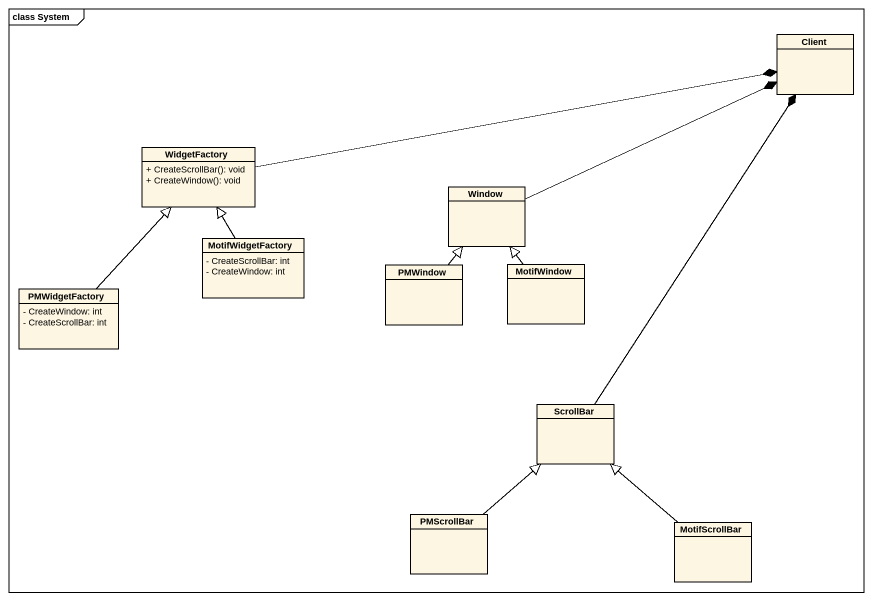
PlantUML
@startuml
mainframe class System
hide circle
hide empty members
skinparam classAttributeIconSize 0
class Client
class WidgetFactory {
  + CreateScrollBar(): void
  + CreateWindow(): void
}
class Window
class MotifWidgetFactory {
  - CreateScrollBar: int
  - CreateWindow: int
}
class PMWidgetFactory {
  - CreateWindow: int
  - CreateScrollBar: int
}
class PMWindow
class MotifWindow
class ScrollBar
class PMScrollBar
class MotifScrollBar
WidgetFactory -right-* Client
Window -right-* Client
MotifWidgetFactory -up-|> WidgetFactory
PMWidgetFactory -up-|> WidgetFactory
PMWindow -up-|> Window
MotifWindow -up-|> Window
ScrollBar -up-* Client
PMScrollBar -up-|> ScrollBar
MotifScrollBar -up-|> ScrollBar
@enduml
